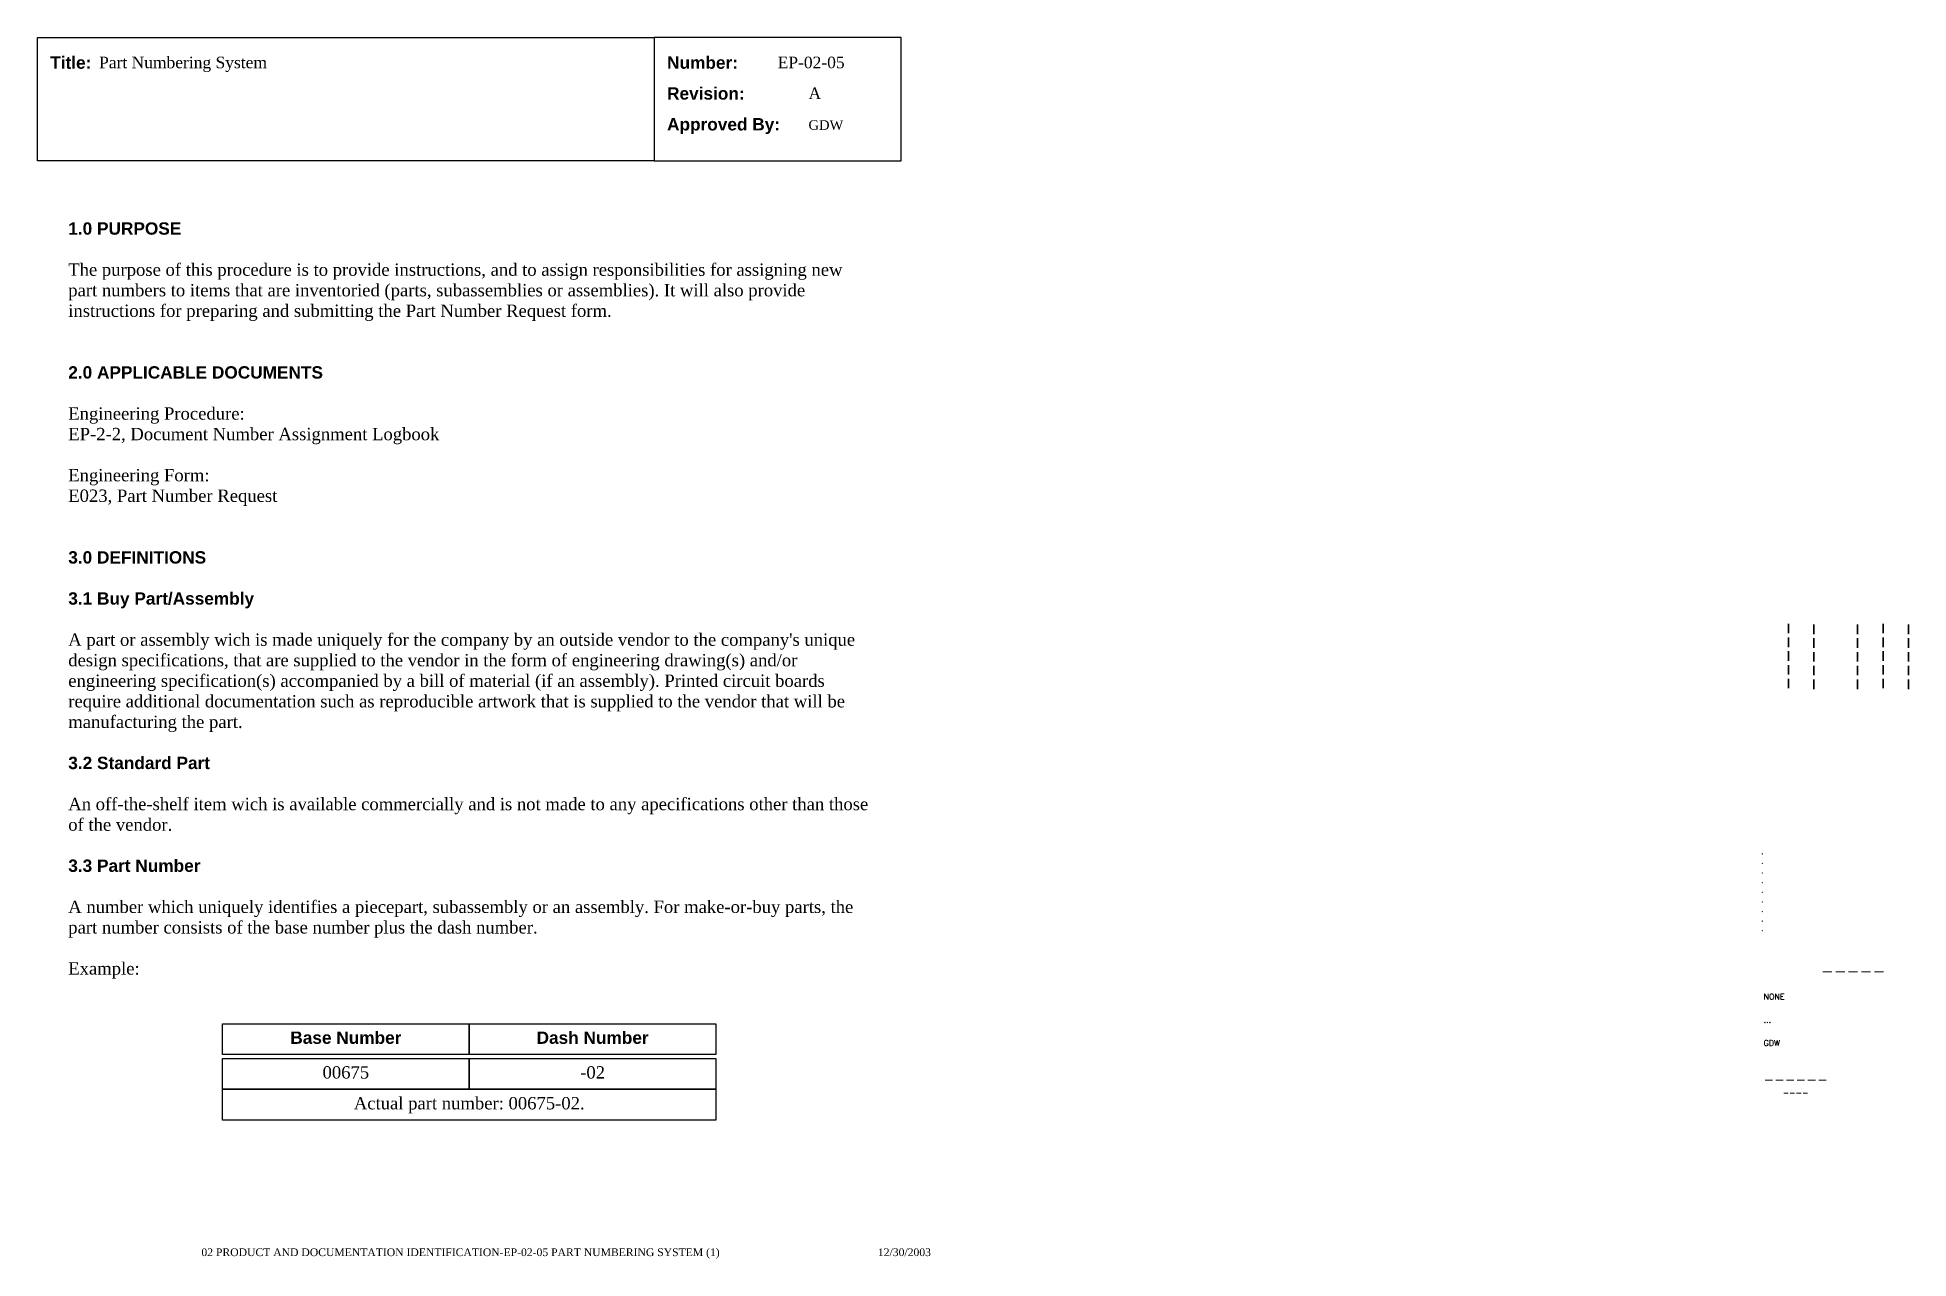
# Paper-space layout 'EP-02-05 Part Numbering System (1)' of a CAD drawing. Header units: inches. Extents: x 1 to 31.3, y 0.2 to 20.
import ezdxf
from ezdxf.enums import TextEntityAlignment as Align

# ---------------------------------------------------------------- set-up
doc = ezdxf.new("R2010")
doc.units = ezdxf.units.IN
doc.header["$MEASUREMENT"] = 0
doc.layers.add('TitleBlock_Attributes', color=40, linetype='Continuous', plot=False)
doc.layers.add('TitleBlock_Atts_Print', color=1, linetype='Continuous')
doc.styles.get("Standard").update_dxf_attribs({"font": 'simplex.shx'})
doc.styles.add('style1', font='TIMES.TTF')
doc.styles.add('styleAtt', font='TIMES.TTF')
doc.styles.add('TBBIGTEXT', font='complex.shx')

# ---------------------------------------------------------------- blocks, each defined once
blk = doc.blocks.new('Test1')
at = {"layer": 'TitleBlock_Attributes', "style": 'TBBIGTEXT', "width": 0.8}
for tag, p, height in [('SideLine1', (29.492, 9.408), 0.25), ('SideLine2', (29.906, 9.396), 0.25), ('SideLine3', (30.612, 9.396), 0.25), ('SideLine4', (31.026, 9.408), 0.25), ('SideLine5', (31.44, 9.396), 0.25), ('File-Layout', (28.803, 3.641), 0.125)]:
    blk.add_attdef(tag, p, '', height=height, rotation=90, dxfattribs=at)
at = {"layer": 'TitleBlock_Attributes'}
for tag, p, height in [('REV1', (28.947, 6.754), 0.0625), ('REV2', (28.947, 6.598), 0.0625), ('REV3', (28.947, 6.442), 0.0625), ('REV4', (28.947, 6.286), 0.0625), ('REV5', (28.947, 6.13), 0.0625), ('REV6', (28.947, 5.974), 0.0625), ('REV7', (28.947, 5.818), 0.0625), ('REV8', (28.947, 5.662), 0.0625), ('REV9', (28.947, 5.506), 0.0625), ('SCALE', (28.983, 4.394), 0.0938), ('INCHARGE', (28.983, 4.016), 0.0938), ('DRW', (28.983, 3.641), 0.0938)]:
    blk.add_attdef(tag, p, '', height=height, dxfattribs=at)
at = {"layer": 'TitleBlock_Attributes', "style": 'TBBIGTEXT'}
for tag, height, p in [('PROJNUM', 0.188, (30.434, 4.761)), ('DWG_NUM', 0.156, (31.168, 4.127)), ('CUSTOMER', 0.156, (29.501, 3.017)), ('LOCATION', 0.0938, (29.501, 2.835)), ('DESC_1', 0.188, (29.501, 2.412)), ('DESC_2', 0.188, (29.501, 2.1)), ('DESC_3', 0.188, (29.501, 1.787))]:
    blk.add_attdef(tag, text='', height=height, dxfattribs=at).set_placement(p, align=Align.CENTER)
at = {"layer": 'TitleBlock_Attributes'}
blk.add_attdef('DRW_DATE', text='', height=0.0938, dxfattribs=at).set_placement((31.149, 3.648), align=Align.CENTER)

psp = doc.layouts.new('EP-02-05 Part Numbering System (1)')

# ---------------------------------------------------------------- linework, layer by layer
for points in [[(1, 20), (11, 20), (11, 18), (1, 18)], [(11, 18), (15, 18), (15, 20), (11, 20)]]:
    psp.add_lwpolyline(points, close=True)
at = {"color": 30}
for points in [[(4, 4), (8, 4), (8, 3.5), (4, 3.5)], [(8, 4), (12, 4), (12, 3.5), (8, 3.5)], [(4, 3.438), (8, 3.438), (8, 2.938), (4, 2.938)], [(8, 3.438), (12, 3.438), (12, 2.938), (8, 2.938)], [(4, 2.938), (12, 2.938), (12, 2.438), (4, 2.438)]]:
    psp.add_lwpolyline(points, close=True, dxfattribs=at)

# ---------------------------------------------------------------- block references
ref = psp.add_blockref('Test1', (0, 0))
ref.add_attrib('CUSTOMER', '------', dxfattribs={"layer": 'TitleBlock_Attributes', "height": 0.1562, "style": 'TBBIGTEXT'}).set_placement((29.501, 3.017), align=Align.CENTER)
ref.add_attrib('LOCATION', '----', dxfattribs={"layer": 'TitleBlock_Attributes', "height": 0.0938, "style": 'TBBIGTEXT'}).set_placement((29.501, 2.835), align=Align.CENTER)
ref.add_attrib('DESC_1', 'Part Numbering System', (2, 19.5), dxfattribs={"layer": 'TitleBlock_Atts_Print', "height": 0.1875, "style": 'styleAtt'})
ref.add_attrib('DESC_2', 'EP-02-05', (13, 19.5), dxfattribs={"layer": 'TitleBlock_Atts_Print', "height": 0.1875, "style": 'styleAtt'})
ref.add_attrib('DESC_3', 'A', (13.5, 19), dxfattribs={"layer": 'TitleBlock_Atts_Print', "height": 0.188, "style": 'styleAtt'})
ref.add_attrib('PROJNUM', '-----', dxfattribs={"layer": 'TitleBlock_Attributes', "height": 0.1875, "style": 'TBBIGTEXT'}).set_placement((30.434, 4.761), align=Align.CENTER)
ref.add_attrib('DWG_NUM', 'GDW', (13.5, 18.5), dxfattribs={"layer": 'TitleBlock_Atts_Print', "height": 0.1562, "style": 'styleAtt'})
ref.add_attrib('DRW_DATE', '12/30/2003', dxfattribs={"layer": 'TitleBlock_Atts_Print', "height": 0.125, "style": 'styleAtt'}).set_placement((15.055, 0.232), align=Align.CENTER)
ref.add_attrib('DRW', 'GDW', (28.983, 3.641), dxfattribs={"layer": 'TitleBlock_Attributes', "height": 0.0938})
ref.add_attrib('INCHARGE', '...', (28.983, 4.016), dxfattribs={"layer": 'TitleBlock_Attributes', "height": 0.0938})
ref.add_attrib('SCALE', 'NONE', (28.983, 4.394), dxfattribs={"layer": 'TitleBlock_Attributes', "height": 0.0938})
ref.add_attrib('REV1', '.', (28.947, 6.754), dxfattribs={"layer": 'TitleBlock_Attributes', "height": 0.0625})
ref.add_attrib('REV2', '.', (28.947, 6.598), dxfattribs={"layer": 'TitleBlock_Attributes', "height": 0.0625})
ref.add_attrib('REV3', '.', (28.947, 6.442), dxfattribs={"layer": 'TitleBlock_Attributes', "height": 0.0625})
ref.add_attrib('REV4', '.', (28.947, 6.286), dxfattribs={"layer": 'TitleBlock_Attributes', "height": 0.0625})
ref.add_attrib('REV5', '.', (28.947, 6.13), dxfattribs={"layer": 'TitleBlock_Attributes', "height": 0.0625})
ref.add_attrib('REV6', '.', (28.947, 5.974), dxfattribs={"layer": 'TitleBlock_Attributes', "height": 0.0625})
ref.add_attrib('REV7', '.', (28.947, 5.818), dxfattribs={"layer": 'TitleBlock_Attributes', "height": 0.0625})
ref.add_attrib('REV8', '.', (28.947, 5.662), dxfattribs={"layer": 'TitleBlock_Attributes', "height": 0.0625})
ref.add_attrib('REV9', '.', (28.947, 5.506), dxfattribs={"layer": 'TitleBlock_Attributes', "height": 0.0625})
ref.add_attrib('SideLine1', '-----', (29.492, 9.408), dxfattribs={"layer": 'TitleBlock_Attributes', "height": 0.25, "rotation": 90, "style": 'TBBIGTEXT', "width": 0.8})
ref.add_attrib('SideLine2', '-----', (29.906, 9.396), dxfattribs={"layer": 'TitleBlock_Attributes', "height": 0.25, "rotation": 90, "style": 'TBBIGTEXT', "width": 0.8})
ref.add_attrib('SideLine3', '-----', (30.612, 9.396), dxfattribs={"layer": 'TitleBlock_Attributes', "height": 0.25, "rotation": 90, "style": 'TBBIGTEXT', "width": 0.8})
ref.add_attrib('SideLine4', '-----', (31.026, 9.408), dxfattribs={"layer": 'TitleBlock_Attributes', "height": 0.25, "rotation": 90, "style": 'TBBIGTEXT', "width": 0.8})
ref.add_attrib('SideLine5', '-----', (31.44, 9.396), dxfattribs={"layer": 'TitleBlock_Attributes', "height": 0.25, "rotation": 90, "style": 'TBBIGTEXT', "width": 0.8})
ref.add_attrib('File-Layout', '02 PRODUCT AND DOCUMENTATION IDENTIFICATION-EP-02-05 PART NUMBERING SYSTEM (1)', dxfattribs={"layer": 'TitleBlock_Atts_Print', "height": 0.125, "style": 'styleAtt'}).set_placement((7.859, 0.232), align=Align.CENTER)

# ---------------------------------------------------------------- texts
at = {"color": 5, "char_height": 0.2, "width": 2, "attachment_point": 1, "line_spacing_factor": 1.5, "style": 'style1'}
for s, insert in [('{\\fArial|b1|i0|c0|p34;Title:}', (1.207, 19.691)), ('{\\fArial|b1|i0|c0|p34;Number:\\PRevision:\\PApproved By:}', (11.207, 19.691))]:
    psp.add_mtext(s, dxfattribs=dict(at, insert=insert))
at = {"color": 5, "char_height": 0.2, "style": 'style1'}
for s, insert, width, attachment_point in [("{\\fArial|b1|i0|c0|p34;1.0 PURPOSE\\P\\P}The purpose of this procedure is to provide instructions, and to assign responsibilities for assigning new part numbers to items that are inventoried (parts, subassemblies or assemblies). It will also provide instructions for preparing and submitting the Part Number Request form.\\P\\P\\P{\\fArial|b1|i0|c0|p34;2.0 APPLICABLE DOCUMENTS\\P\\P}Engineering Procedure:\\PEP-2-2, Document Number Assignment Logbook\\P\\PEngineering Form:\\PE023, Part Number Request\\P\\P\\P{\\fArial|b1|i0|c0|p34;3.0 DEFINITIONS\\P\\P3.1 Buy Part/Assembly\\P\\P}A part or assembly wich is made uniquely for the company by an outside vendor to the company's unique design specifications, that are supplied to the vendor in the form of engineering drawing(s) and/or engineering specification(s) accompanied by a bill of material (if an assembly). Printed circuit boards require additional documentation such as reproducible artwork that is supplied to the vendor that will be manufacturing the part.\\P\\P{\\fArial|b1|i0|c0|p34;3.2 Standard Part\\P\\P}An off-the-shelf item wich is available commercially and is not made to any apecifications other than those of the vendor.\\P\\P{\\fArial|b1|i0|c0|p34;3.3 Part Number\\P\\P}A number which uniquely identifies a piecepart, subassembly or an assembly. For make-or-buy parts, the part number consists of the base number plus the dash number.\\P\\PExample:", (1.5, 17), 13, 1), ('{\\fArial|b1|i0|c0|p34;Base Number}', (6, 3.875), 4, 2), ('{\\fArial|b1|i0|c0|p34;Dash Number}', (10, 3.875), 4, 2), ('00675', (6, 3.312), 4, 2), ('-02', (10, 3.312), 4, 2), ('Actual part number: 00675-02.', (8, 2.812), 4, 2)]:
    psp.add_mtext(s, dxfattribs=dict(at, insert=insert, width=width, attachment_point=attachment_point))

doc.saveas('drawing.dxf')
